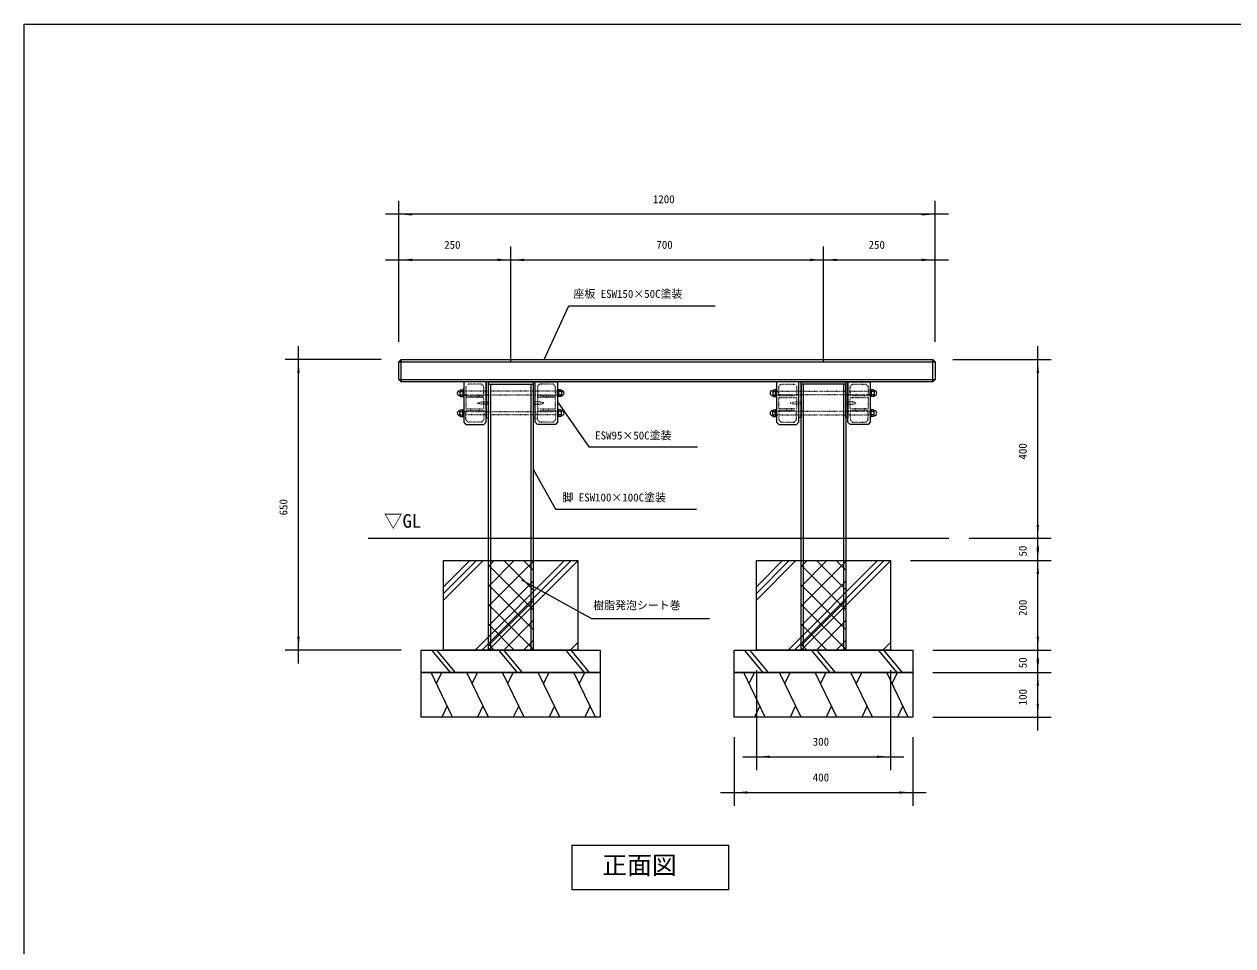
# Model space of a CAD drawing. Units: millimetres, scale not verified. Extents: x -2925 to 2925, y -2062 to 2062.
# Drawn here: x -2925 to -220, y 0 to 2062 of the extents above; entities that cross this region are included whole.
import ezdxf
from ezdxf.enums import TextEntityAlignment as Align

# ---------------------------------------------------------------- set-up
doc = ezdxf.new("R2010")
doc.units = ezdxf.units.MM
doc.header["$LTSCALE"] = 10
doc.linetypes.add('USER5', pattern=[0.208282, 0.069427, -0.138855])
doc.layers.add('0-1_IMPORTED', color=30, linetype='Continuous', lineweight=18)
doc.styles.add('ＭＳ ゴシック', font='')
doc.styles.get('ＭＳ ゴシック').set_extended_font_data('MS Gothic')

msp = doc.modelspace()

# ---------------------------------------------------------------- linework, layer by layer
at = {"layer": '0-1_IMPORTED', "color": 1}
for p, q in [((-2086, 1352), (-2086, 1667)), ((-886, 1352), (-886, 1667)), ((-2086, 1637), (-2116, 1637)), ((-886, 1637), (-2086, 1637)), ((-856, 1637), (-886, 1637)), ((-2086, 1352), (-2086, 1565)), ((-1836, 1307), (-1836, 1565)), ((-1836, 1307), (-1836, 1565)), ((-1136, 1307), (-1136, 1565)), ((-1136, 1307), (-1136, 1565)), ((-886, 1352), (-886, 1565)), ((-2116, 1535), (-2086, 1535)), ((-2086, 1535), (-1836, 1535)), ((-1866, 1535), (-1836, 1535)), ((-1836, 1535), (-1806, 1535)), ((-1836, 1535), (-1136, 1535)), ((-1166, 1535), (-1136, 1535)), ((-1136, 1535), (-1106, 1535)), ((-1136, 1535), (-886, 1535)), ((-886, 1535), (-856, 1535)), ((-2311, 1312), (-2311, 1342)), ((-656, 1312), (-656, 1342)), ((-2126, 1312), (-2341, 1312)), ((-2311, 662), (-2311, 1312)), ((-846, 1312), (-626, 1312)), ((-656, 912), (-656, 1312)), ((-656, 912), (-656, 942)), ((-809.88, 912), (-626, 912)), ((-809.88, 912), (-626, 912)), ((-656, 862), (-656, 912)), ((-656, 882), (-656, 912)), ((-656, 862), (-656, 892)), ((-941, 862), (-626, 862)), ((-941, 862), (-626, 862)), ((-656, 662), (-656, 862)), ((-656, 832), (-656, 862)), ((-1811.83, 819.09), (-1655.35, 732.65)), ((-1655.35, 732.65), (-1391, 732.65)), ((-656, 662), (-656, 692)), ((-2081, 662), (-2341, 662)), ((-2311, 632), (-2311, 662)), ((-891, 662), (-626, 662)), ((-891, 662), (-626, 662)), ((-656, 612), (-656, 662)), ((-656, 632), (-656, 662)), ((-656, 612), (-656, 642)), ((-1286, 617), (-1286, 393)), ((-986, 617), (-986, 393)), ((-891, 612), (-626, 612)), ((-891, 612), (-626, 612)), ((-656, 512), (-656, 612)), ((-656, 582), (-656, 612)), ((-891, 512), (-626, 512)), ((-656, 482), (-656, 512)), ((-1336, 467), (-1336, 313)), ((-936, 467), (-936, 313)), ((-1316, 423), (-1286, 423)), ((-1286, 423), (-986, 423)), ((-986, 423), (-956, 423)), ((-1366, 343), (-1336, 343)), ((-1336, 343), (-936, 343)), ((-936, 343), (-906, 343))]:
    msp.add_line(p, q, dxfattribs=at)
at = {"layer": '0-1_IMPORTED'}
for p, q in [((-2086, 1307), (-886, 1307)), ((-2081, 1262), (-2081, 1312)), ((-891, 1262), (-891, 1312)), ((-2086, 1267), (-886, 1267)), ((-1881, 1258), (-1881, 662)), ((-1791, 1258), (-1791, 662)), ((-1181, 1258), (-1181, 662)), ((-1091, 1258), (-1091, 662)), ((-1949.75, 1242.75), (-1949.5, 1242.75)), ((-1949.75, 1231.25), (-1949.5, 1231.25)), ((-1949.5, 1242.75), (-1948.49, 1244.5)), ((-1949.5, 1242.75), (-1949.5, 1231.25)), ((-1949.5, 1240.74), (-1943, 1240.74)), ((-1949.5, 1233.26), (-1943, 1233.26)), ((-1949.5, 1231.25), (-1948.49, 1229.5)), ((-1948.49, 1244.5), (-1944.01, 1244.5)), ((-1948.49, 1229.5), (-1944.01, 1229.5)), ((-1943, 1242.75), (-1944.01, 1244.5)), ((-1943, 1231.25), (-1944.01, 1229.5)), ((-1943, 1242.75), (-1943, 1231.25)), ((-1729, 1242.75), (-1727.99, 1244.5)), ((-1729, 1242.75), (-1729, 1231.25)), ((-1722.5, 1240.74), (-1729, 1240.74)), ((-1722.5, 1233.26), (-1729, 1233.26)), ((-1729, 1231.25), (-1727.99, 1229.5)), ((-1723.51, 1244.5), (-1727.99, 1244.5)), ((-1723.51, 1229.5), (-1727.99, 1229.5)), ((-1722.5, 1242.75), (-1723.51, 1244.5)), ((-1722.5, 1231.25), (-1723.51, 1229.5)), ((-1722.25, 1242.75), (-1722.5, 1242.75)), ((-1722.5, 1242.75), (-1722.5, 1231.25)), ((-1722.25, 1231.25), (-1722.5, 1231.25)), ((-1249.75, 1242.75), (-1249.5, 1242.75)), ((-1249.75, 1231.25), (-1249.5, 1231.25)), ((-1249.5, 1242.75), (-1248.49, 1244.5)), ((-1249.5, 1242.75), (-1249.5, 1231.25)), ((-1249.5, 1240.74), (-1243, 1240.74)), ((-1249.5, 1233.26), (-1243, 1233.26)), ((-1249.5, 1231.25), (-1248.49, 1229.5)), ((-1248.49, 1244.5), (-1244.01, 1244.5)), ((-1248.49, 1229.5), (-1244.01, 1229.5)), ((-1243, 1242.75), (-1244.01, 1244.5)), ((-1243, 1231.25), (-1244.01, 1229.5)), ((-1243, 1242.75), (-1243, 1231.25)), ((-1029, 1242.75), (-1027.99, 1244.5)), ((-1029, 1242.75), (-1029, 1231.25)), ((-1022.5, 1240.74), (-1029, 1240.74)), ((-1022.5, 1233.26), (-1029, 1233.26)), ((-1029, 1231.25), (-1027.99, 1229.5)), ((-1023.51, 1244.5), (-1027.99, 1244.5)), ((-1023.51, 1229.5), (-1027.99, 1229.5)), ((-1022.5, 1242.75), (-1023.51, 1244.5)), ((-1022.5, 1231.25), (-1023.51, 1229.5)), ((-1022.25, 1242.75), (-1022.5, 1242.75)), ((-1022.5, 1242.75), (-1022.5, 1231.25)), ((-1022.25, 1231.25), (-1022.5, 1231.25)), ((-1949.75, 1197.75), (-1949.5, 1197.75)), ((-1949.5, 1197.75), (-1948.49, 1199.5)), ((-1949.5, 1186.25), (-1949.5, 1197.75)), ((-1949.5, 1195.74), (-1943, 1195.74)), ((-1948.49, 1199.5), (-1944.01, 1199.5)), ((-1943, 1197.75), (-1944.01, 1199.5)), ((-1943, 1186.25), (-1943, 1197.75)), ((-1729, 1197.75), (-1727.99, 1199.5)), ((-1729, 1186.25), (-1729, 1197.75)), ((-1722.5, 1195.74), (-1729, 1195.74)), ((-1723.51, 1199.5), (-1727.99, 1199.5)), ((-1722.5, 1197.75), (-1723.51, 1199.5)), ((-1722.25, 1197.75), (-1722.5, 1197.75)), ((-1722.5, 1186.25), (-1722.5, 1197.75)), ((-1249.75, 1197.75), (-1249.5, 1197.75)), ((-1249.5, 1197.75), (-1248.49, 1199.5)), ((-1249.5, 1186.25), (-1249.5, 1197.75)), ((-1249.5, 1195.74), (-1243, 1195.74)), ((-1248.49, 1199.5), (-1244.01, 1199.5)), ((-1243, 1197.75), (-1244.01, 1199.5)), ((-1243, 1186.25), (-1243, 1197.75)), ((-1029, 1197.75), (-1027.99, 1199.5)), ((-1029, 1186.25), (-1029, 1197.75)), ((-1022.5, 1195.74), (-1029, 1195.74)), ((-1023.51, 1199.5), (-1027.99, 1199.5)), ((-1022.5, 1197.75), (-1023.51, 1199.5)), ((-1022.25, 1197.75), (-1022.5, 1197.75)), ((-1022.5, 1186.25), (-1022.5, 1197.75)), ((-1949.75, 1186.25), (-1949.5, 1186.25)), ((-1949.5, 1188.26), (-1943, 1188.26)), ((-1949.5, 1186.25), (-1948.49, 1184.5)), ((-1948.49, 1184.5), (-1944.01, 1184.5)), ((-1943, 1186.25), (-1944.01, 1184.5)), ((-1722.5, 1188.26), (-1729, 1188.26)), ((-1729, 1186.25), (-1727.99, 1184.5)), ((-1723.51, 1184.5), (-1727.99, 1184.5)), ((-1722.5, 1186.25), (-1723.51, 1184.5)), ((-1722.25, 1186.25), (-1722.5, 1186.25)), ((-1249.75, 1186.25), (-1249.5, 1186.25)), ((-1249.5, 1188.26), (-1243, 1188.26)), ((-1249.5, 1186.25), (-1248.49, 1184.5)), ((-1248.49, 1184.5), (-1244.01, 1184.5)), ((-1243, 1186.25), (-1244.01, 1184.5)), ((-1022.5, 1188.26), (-1029, 1188.26)), ((-1029, 1186.25), (-1027.99, 1184.5)), ((-1023.51, 1184.5), (-1027.99, 1184.5)), ((-1022.5, 1186.25), (-1023.51, 1184.5)), ((-1022.25, 1186.25), (-1022.5, 1186.25)), ((-2154.88, 912), (-854.88, 912)), ((-1986, 773.6), (-1897.6, 862)), ((-1986, 788.45), (-1912.45, 862)), ((-1986, 803.3), (-1927.3, 862)), ((-1915.17, 662), (-1715.17, 862)), ((-1900.32, 662), (-1700.32, 862)), ((-1886, 848.65), (-1872.65, 862)), ((-1886, 804.46), (-1828.46, 862)), ((-1886, 760.26), (-1786, 860.26)), ((-1786, 752.15), (-1886, 852.15)), ((-1885.47, 662), (-1686, 861.47)), ((-1786, 796.34), (-1851.66, 862)), ((-1786, 840.53), (-1807.47, 862)), ((-1286, 773.6), (-1197.6, 862)), ((-1286, 788.45), (-1212.45, 862)), ((-1286, 803.3), (-1227.3, 862)), ((-1215.17, 662), (-1015.17, 862)), ((-1200.32, 662), (-1000.32, 862)), ((-1186, 848.65), (-1172.65, 862)), ((-1186, 804.46), (-1128.46, 862)), ((-1186, 760.26), (-1086, 860.26)), ((-1086, 752.15), (-1186, 852.15)), ((-1185.47, 662), (-986, 861.47)), ((-1086, 796.34), (-1151.66, 862)), ((-1086, 840.53), (-1107.47, 862)), ((-1886, 716.07), (-1786, 816.07)), ((-1186, 716.07), (-1086, 816.07)), ((-1786, 707.95), (-1886, 807.95)), ((-1086, 707.95), (-1186, 807.95)), ((-1886, 671.87), (-1786, 771.87)), ((-1786, 663.76), (-1886, 763.76)), ((-1186, 671.87), (-1086, 771.87)), ((-1086, 663.76), (-1186, 763.76)), ((-1828.44, 662), (-1886, 719.56)), ((-1851.68, 662), (-1786, 727.68)), ((-1128.44, 662), (-1186, 719.56)), ((-1151.68, 662), (-1086, 727.68)), ((-1807.49, 662), (-1786, 683.49)), ((-1703.04, 662), (-1686, 679.04)), ((-1107.49, 662), (-1086, 683.49)), ((-1003.04, 662), (-986, 679.04)), ((-2013.5, 662), (-1971.74, 612)), ((-2001.69, 662), (-1959.93, 612)), ((-1872.63, 662), (-1886, 675.37)), ((-1863.5, 662), (-1821.74, 612)), ((-1851.69, 662), (-1809.93, 612)), ((-1713.5, 662), (-1671.74, 612)), ((-1701.69, 662), (-1659.93, 612)), ((-1688.19, 662), (-1686, 664.19)), ((-1313.5, 662), (-1271.74, 612)), ((-1301.69, 662), (-1259.93, 612)), ((-1172.63, 662), (-1186, 675.37)), ((-1163.5, 662), (-1121.74, 612)), ((-1151.69, 662), (-1109.93, 612)), ((-1013.5, 662), (-971.74, 612)), ((-1001.69, 662), (-959.93, 612)), ((-988.19, 662), (-986, 664.19)), ((-1966, 512), (-2014.25, 612)), ((-2002.18, 587), (-1990.12, 612)), ((-1886, 512), (-1934.25, 612)), ((-1922.18, 587), (-1910.12, 612)), ((-1806, 512), (-1854.25, 612)), ((-1842.18, 587), (-1830.12, 612)), ((-1726, 512), (-1774.25, 612)), ((-1762.18, 587), (-1750.12, 612)), ((-1646, 512), (-1694.25, 612)), ((-1682.18, 587), (-1670.12, 612)), ((-1266, 512), (-1314.25, 612)), ((-1302.18, 587), (-1290.12, 612)), ((-1186, 512), (-1234.25, 612)), ((-1222.18, 587), (-1210.12, 612)), ((-1106, 512), (-1154.25, 612)), ((-1142.18, 587), (-1130.12, 612)), ((-1026, 512), (-1074.25, 612)), ((-1062.18, 587), (-1050.12, 612)), ((-946, 512), (-994.25, 612)), ((-982.18, 587), (-970.12, 612)), ((-1978.06, 537), (-1990.12, 512)), ((-1898.06, 537), (-1910.12, 512)), ((-1818.06, 537), (-1830.12, 512)), ((-1738.06, 537), (-1750.12, 512)), ((-1658.06, 537), (-1670.12, 512)), ((-1278.06, 537), (-1290.12, 512)), ((-1198.06, 537), (-1210.12, 512)), ((-1118.06, 537), (-1130.12, 512)), ((-1038.06, 537), (-1050.12, 512)), ((-958.06, 537), (-970.12, 512))]:
    msp.add_line(p, q, dxfattribs=at)
for points in [[(-2925, 2062.5), (2925, 2062.5), (2925, -2062.5), (-2925, -2062.5)], [(-2081, 1312), (-891, 1312), (-886, 1307), (-886, 1267), (-891, 1262), (-2081, 1262), (-2086, 1267), (-2086, 1307)], [(-1941, 1245), (-1943, 1245), (-1943, 1229), (-1941, 1229)], [(-1941, 1262), (-1941, 1172), (-1936, 1167), (-1896, 1167), (-1891, 1172), (-1891, 1262)], [(-1781, 1182), (-1781, 1257), (-1781, 1262), (-1786, 1262), (-1886, 1262), (-1891, 1262), (-1891, 1257), (-1891, 1182), (-1886, 1182), (-1886, 1257), (-1786, 1257), (-1786, 1182)], [(-1886, 1262), (-1786, 1262), (-1786, 662), (-1886, 662)], [(-1731, 1262), (-1731, 1172), (-1736, 1167), (-1776, 1167), (-1781, 1172), (-1781, 1262)], [(-1731, 1245), (-1729, 1245), (-1729, 1229), (-1731, 1229)], [(-1241, 1245), (-1243, 1245), (-1243, 1229), (-1241, 1229)], [(-1241, 1262), (-1241, 1172), (-1236, 1167), (-1196, 1167), (-1191, 1172), (-1191, 1262)], [(-1191, 1182), (-1191, 1257), (-1191, 1262), (-1186, 1262), (-1086, 1262), (-1081, 1262), (-1081, 1257), (-1081, 1182), (-1086, 1182), (-1086, 1257), (-1186, 1257), (-1186, 1182)], [(-1186, 1262), (-1086, 1262), (-1086, 662), (-1186, 662)], [(-1031, 1262), (-1031, 1172), (-1036, 1167), (-1076, 1167), (-1081, 1172), (-1081, 1262)], [(-1031, 1245), (-1029, 1245), (-1029, 1229), (-1031, 1229)], [(-1941, 1184), (-1943, 1184), (-1943, 1200), (-1941, 1200)], [(-1731, 1184), (-1729, 1184), (-1729, 1200), (-1731, 1200)], [(-1241, 1184), (-1243, 1184), (-1243, 1200), (-1241, 1200)], [(-1031, 1184), (-1029, 1184), (-1029, 1200), (-1031, 1200)], [(-1986, 862), (-1686, 862), (-1686, 662), (-1986, 662)], [(-1886, 862), (-1786, 862), (-1786, 662), (-1886, 662)], [(-1286, 862), (-986, 862), (-986, 662), (-1286, 662)], [(-2036, 662), (-1636, 662), (-1636, 612), (-2036, 612)], [(-1336, 662), (-936, 662), (-936, 612), (-1336, 612)], [(-2036, 612), (-1636, 612), (-1636, 512), (-2036, 512)], [(-1336, 612), (-936, 612), (-936, 512), (-1336, 512)], [(-1698.7, 224.95), (-1348.7, 224.95), (-1348.7, 124.95), (-1698.7, 124.95)]]:
    msp.add_lwpolyline(points, close=True, dxfattribs=at)
at = {"layer": '0-1_IMPORTED', "color": 1}
for points in [[(-1761, 1312), (-1706, 1432), (-1378, 1432)], [(-1731, 1217), (-1661, 1117), (-1418, 1117)], [(-1786, 1067), (-1736, 977), (-1420, 977)]]:
    msp.add_lwpolyline(points, dxfattribs=at)
at = {"layer": '0-1_IMPORTED', "linetype": 'USER5'}
for points in [[(-1936, 1252), (-1936, 1231), (-1896, 1231), (-1896, 1252), (-1901, 1257), (-1931, 1257)], [(-1776, 1252), (-1776, 1231), (-1736, 1231), (-1736, 1252), (-1741, 1257), (-1771, 1257)], [(-1196, 1252), (-1196, 1231), (-1236, 1231), (-1236, 1252), (-1231, 1257), (-1201, 1257)], [(-1036, 1252), (-1036, 1231), (-1076, 1231), (-1076, 1252), (-1071, 1257), (-1041, 1257)], [(-1731, 1241), (-1941, 1241), (-1941, 1233), (-1731, 1233)], [(-1936, 1227), (-1936, 1202), (-1896, 1202), (-1896, 1227)], [(-1776, 1227), (-1776, 1202), (-1736, 1202), (-1736, 1227)], [(-1241, 1241), (-1031, 1241), (-1031, 1233), (-1241, 1233)], [(-1196, 1227), (-1196, 1202), (-1236, 1202), (-1236, 1227)], [(-1036, 1227), (-1036, 1202), (-1076, 1202), (-1076, 1227)], [(-1731, 1188), (-1941, 1188), (-1941, 1196), (-1731, 1196)], [(-1936, 1177), (-1936, 1198), (-1896, 1198), (-1896, 1177), (-1901, 1172), (-1931, 1172)], [(-1886, 1217.07), (-1886, 1211.93), (-1901, 1211.93), (-1910.45, 1214.5), (-1901, 1217.07)], [(-1786, 1217.07), (-1786, 1211.93), (-1771, 1211.93), (-1761.55, 1214.5), (-1771, 1217.07)], [(-1776, 1177), (-1776, 1198), (-1736, 1198), (-1736, 1177), (-1741, 1172), (-1771, 1172)], [(-1241, 1188), (-1031, 1188), (-1031, 1196), (-1241, 1196)], [(-1196, 1177), (-1196, 1198), (-1236, 1198), (-1236, 1177), (-1231, 1172), (-1201, 1172)], [(-1186, 1217.07), (-1186, 1211.93), (-1201, 1211.93), (-1210.45, 1214.5), (-1201, 1217.07)], [(-1086, 1217.07), (-1086, 1211.93), (-1071, 1211.93), (-1061.55, 1214.5), (-1071, 1217.07)], [(-1036, 1177), (-1036, 1198), (-1076, 1198), (-1076, 1177), (-1071, 1172), (-1041, 1172)]]:
    msp.add_lwpolyline(points, close=True, dxfattribs=at)
at = {"layer": '0-1_IMPORTED'}
for centre, start, end in [((-1949.75, 1237), 90, 270), ((-1722.25, 1237), 270, 90), ((-1249.75, 1237), 90, 270), ((-1022.25, 1237), 270, 90), ((-1949.75, 1192), 90, 270), ((-1722.25, 1192), 270, 90), ((-1249.75, 1192), 90, 270), ((-1022.25, 1192), 270, 90)]:
    msp.add_arc(centre, 5.75, start, end, dxfattribs=at)
at = {"layer": '0-1_IMPORTED', "color": 1}
for points in [[(-2086, 1637), (-2056, 1639.62), (-2056, 1634.38)], [(-886, 1637), (-916, 1634.38), (-916, 1639.62)], [(-2086, 1535), (-2056, 1537.62), (-2056, 1532.38)], [(-1836, 1535), (-1866, 1532.38), (-1866, 1537.62)], [(-1836, 1535), (-1806, 1537.62), (-1806, 1532.38)], [(-1136, 1535), (-1166, 1532.38), (-1166, 1537.62)], [(-1136, 1535), (-1106, 1537.62), (-1106, 1532.38)], [(-886, 1535), (-916, 1532.38), (-916, 1537.62)], [(-2311, 1312), (-2308.38, 1282), (-2313.62, 1282)], [(-656, 1312), (-653.38, 1282), (-658.62, 1282)], [(-656, 912), (-658.62, 942), (-653.38, 942)], [(-656, 912), (-653.38, 882), (-658.62, 882)], [(-656, 862), (-658.62, 892), (-653.38, 892)], [(-656, 862), (-653.38, 832), (-658.62, 832)], [(-2311, 662), (-2313.62, 692), (-2308.38, 692)], [(-656, 662), (-658.62, 692), (-653.38, 692)], [(-656, 662), (-653.38, 632), (-658.62, 632)], [(-656, 612), (-658.62, 642), (-653.38, 642)], [(-656, 612), (-653.38, 582), (-658.62, 582)], [(-656, 512), (-658.62, 542), (-653.38, 542)], [(-1286, 423), (-1256, 425.62), (-1256, 420.38)], [(-986, 423), (-1016, 420.38), (-1016, 425.62)], [(-1336, 343), (-1306, 345.62), (-1306, 340.38)], [(-936, 343), (-966, 340.38), (-966, 345.62)]]:
    msp.add_solid(points, dxfattribs=at)

# ---------------------------------------------------------------- texts
at = {"layer": '0-1_IMPORTED', "color": 7, "style": 'ＭＳ ゴシック'}
for s, height, p in [('1200', 17.91, (-1517.75, 1656.45)), ('250', 17.91, (-1984.81, 1554.45)), ('700', 17.91, (-1509.81, 1554.45)), ('250', 17.91, (-1034.81, 1554.45)), ('座板 ESW150×50C塗装', 17.91, (-1695.58, 1444.7)), ('ESW95×50C塗装', 17.91, (-1646.77, 1127.73)), ('脚 ESW100×100C塗装', 17.91, (-1720.2, 988.98)), ('▽GL', 30.52, (-2119.72, 926.47)), ('樹脂発泡シート巻', 17.91, (-1651.11, 747.67)), ('300', 17.91, (-1159.81, 442.45)), ('400', 17.91, (-1159.81, 362.45)), ('正面図', 40.7, (-1630.98, 148.01))]:
    msp.add_text(s, height=height, dxfattribs=at).set_placement(p, align=Align.BOTTOM_LEFT)
for s, p in [('400', (-675.44, 1088.19)), ('650', (-2330.45, 963.19)), ('50', (-675.44, 871.13)), ('200', (-675.44, 738.19)), ('50', (-675.44, 621.13)), ('100', (-675.44, 538.19))]:
    msp.add_text(s, height=17.91, rotation=90, dxfattribs=at).set_placement(p, align=Align.BOTTOM_LEFT)

doc.saveas('drawing.dxf')
